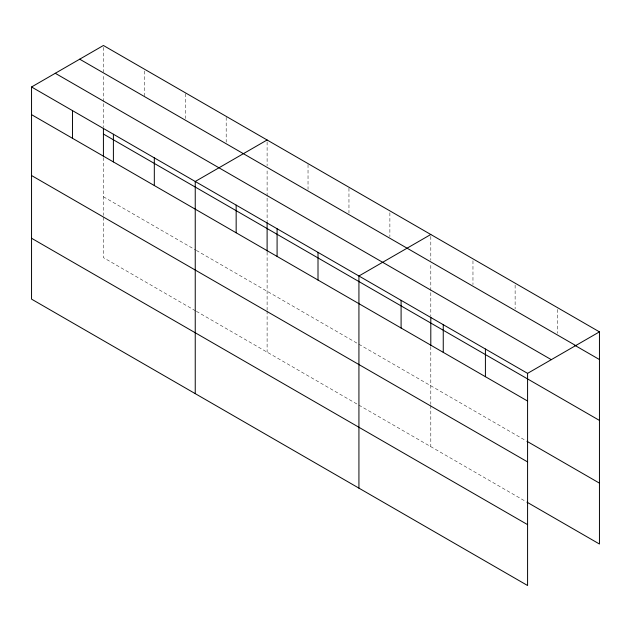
<?xml version="1.0" encoding="UTF-8"?>
<svg xmlns="http://www.w3.org/2000/svg" width="631" height="631" viewBox="0 0 631 631"><rect width="100%" height="100%" fill="white"/><g stroke="black" fill="none" stroke-linecap="round" stroke-linejoin="round"><path stroke-width="0.47" stroke-dasharray="3.15 2.37" d="M103.421 101.638L103.421 75.128M267.11 196.146L267.11 168.651M430.799 290.646L430.799 263.159M103.421 196.762L195.5 249.923M196.351 250.412L526.088 440.785M195.5 310.799L103.421 257.637L103.421 216.401M196.351 311.296L526.088 501.669M557.291 309.435L557.291 333.294M515.125 285.086L515.125 308.953M472.966 260.745L472.966 284.613M430.799 236.404L430.799 260.264M430.799 292.61L430.799 316.178M430.799 346.577L430.799 404.432M430.799 405.41L430.799 446.653M389.879 212.781L389.879 236.641M348.959 188.196L348.959 213.018M308.031 164.573L308.031 189.387M267.11 141.896L267.11 165.764M267.11 198.11L267.11 221.67M267.11 252.069L267.11 309.924M267.11 310.909L267.11 352.145M226.19 117.319L226.19 142.133M185.269 93.696L185.269 118.51M144.341 71.019L144.341 95.833M103.421 47.396L103.421 72.21M103.421 103.602L103.421 127.17M103.421 157.561L103.421 215.423"/><path stroke-width="0.95" d="M31.55 86.983L527.579 373.363L527.579 585.513L31.55 299.133L31.55 86.983L103.421 45.487L599.45 331.867L599.45 544.017L526.932 502.15M267.11 139.987L195.239 181.483L195.239 393.641M430.799 234.495L358.929 275.992L358.929 488.149M527.579 373.363L599.45 331.867M79.703 59.18L575.732 345.559M574.999 345.425L599.45 359.544M55.268 73.283L551.297 359.662M103.421 134.04L599.45 420.42M31.55 114.661L527.579 401.04M526.932 441.274L599.45 483.141M31.55 175.536L527.579 461.916M31.55 238.258L527.579 524.637M485.413 349.014L485.413 376.699M443.254 324.673L443.254 352.358M430.799 317.164L430.799 345.591M401.095 300.332L401.095 328.01M318.008 252.361L318.008 280.046M277.088 228.737L277.088 256.415M267.11 222.656L267.11 251.091M236.16 205.114L236.16 232.792M154.319 157.86L154.319 185.538M113.399 134.229L113.399 161.915M103.421 128.148L103.421 156.583M72.47 110.606L72.47 138.284"/></g></svg>
